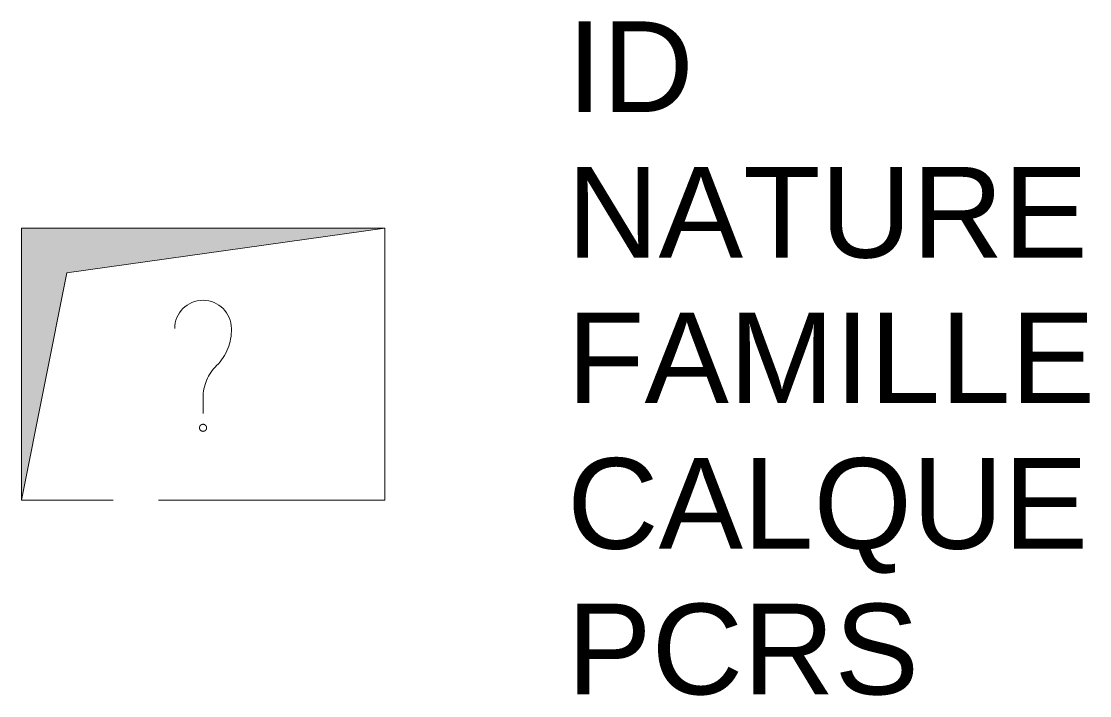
# Model space of a CAD drawing. Header units: metres. Extents: x 0 to 2.36, y -0.43 to 1.06.
import ezdxf

# ---------------------------------------------------------------- set-up
doc = ezdxf.new("R2010")
doc.units = ezdxf.units.M
doc.linetypes.add('Socle_Continu', pattern=[2.5, 2.5, 0])
doc.layers.add('INDET_SCS', color=7, linetype='Socle_Continu', lineweight=13)
doc.styles.get("Standard").update_dxf_attribs({"font": 'arial.ttf'})

msp = doc.modelspace()

# ---------------------------------------------------------------- hatches: boundary and pattern name
at = {"layer": 'INDET_SCS', "linetype": 'Socle_Continu'}
msp.add_hatch(color=256, dxfattribs=at).paths.add_polyline_path([(0, 0), (0, 0.6), (0.8013, 0.6), (0.1005, 0.5013)])

# ---------------------------------------------------------------- linework, layer by layer
at = {"layer": 'INDET_SCS', "linetype": 'Socle_Continu', "flags": 128}
msp.add_lwpolyline([(0, 0), (0, 0.6), (0.8013, 0.6), (0.8013, 0)], close=True, dxfattribs=at)
at = {"layer": 'INDET_SCS', "linetype": 'Socle_Continu'}
msp.add_lwpolyline([(0, 0), (0, 0.6), (0.8013, 0.6), (0.1005, 0.5013)], close=True, dxfattribs=at)
at = {"layer": 'INDET_SCS', "linetype": 'Socle_Continu', "flags": 128}
msp.add_lwpolyline([(0.3381, 0.3782, -1), (0.4631, 0.3782, -0.209077), (0.4305, 0.2968, 0.201083), (0.4006, 0.2255), (0.4006, 0.1907)], format="xyb", dxfattribs=at)
at = {"layer": 'INDET_SCS', "linetype": 'Socle_Continu'}
msp.add_lwpolyline([(0.3951, 0.1649, 0.098491), (0.3934, 0.1624, 0.098491), (0.3928, 0.1594, 0.098491), (0.3934, 0.1564, 0.098491), (0.3951, 0.1539, 0.098491), (0.3977, 0.1522, 0.098491), (0.4006, 0.1516, 0.098491), (0.4036, 0.1522, 0.098491), (0.4062, 0.1539, 0.098491), (0.4079, 0.1564, 0.098491), (0.4084, 0.1594, 0.098491), (0.4079, 0.1624, 0.098491), (0.4062, 0.1649, 0.098491), (0.4036, 0.1666, 0.098491), (0.4006, 0.1672, 0.098491), (0.3977, 0.1666, 0.098491)], format="xyb", close=True, dxfattribs=at)
msp.add_lwpolyline([(0.3951, 0.1649, 0.098491), (0.3934, 0.1624, 0.098491), (0.3928, 0.1594, 0.098491), (0.3934, 0.1564, 0.098491), (0.3951, 0.1539, 0.098491), (0.3977, 0.1522, 0.098491), (0.4006, 0.1516, 0.098491), (0.4036, 0.1522, 0.098491), (0.4062, 0.1539, 0.098491), (0.4079, 0.1564, 0.098491), (0.4084, 0.1594, 0.098491), (0.4079, 0.1624, 0.098491), (0.4062, 0.1649, 0.098491), (0.4036, 0.1666, 0.098491), (0.4006, 0.1672, 0.098491), (0.3977, 0.1666, 0.098491)], format="xyb", close=True, dxfattribs=at)

# ---------------------------------------------------------------- texts
at = {"layer": 'INDET_SCS', "linetype": 'Socle_Continu', "flags": 9}
for tag, p, s in [('ID', (1.2034, 0.8563), 'KP_0766'), ('NATURE', (1.2034, 0.535), 'Armoire'), ('FAMILLE', (1.2034, 0.2138), 'Indéterminé'), ('CALQUE', (1.2034, -0.1075), 'INDET_SCS'), ('PCRS', (1.2034, -0.4288), 'AffleurantSymbole')]:
    msp.add_attdef(tag, p, s, height=0.2, dxfattribs=at)

doc.saveas('drawing.dxf')
